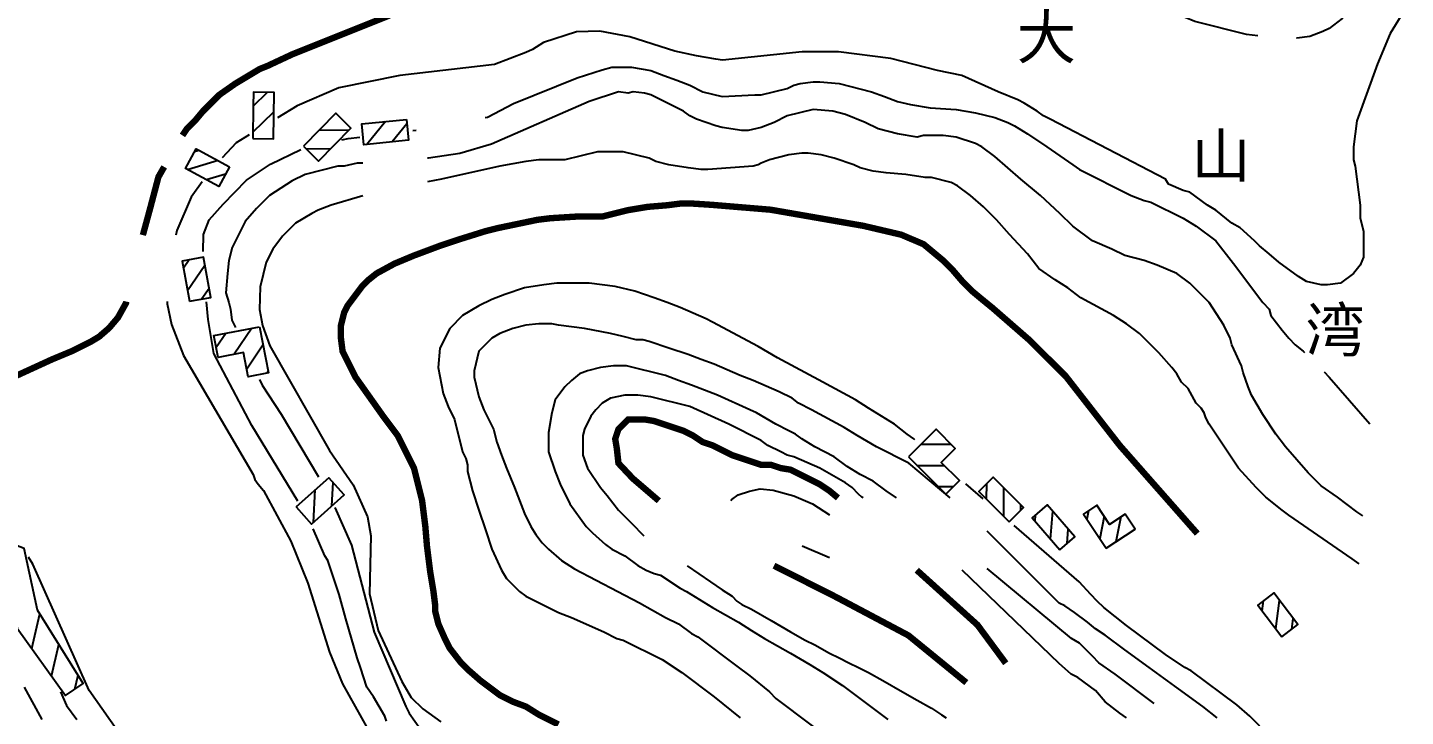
# Model space of a CAD drawing. Extents: x 35515948 to 35520624, y 3302916 to 3308279.
# Drawn here: x 35518841 to 35519380, y 3304152 to 3304421 of the extents above; entities that cross this region are included whole.
import ezdxf

# ---------------------------------------------------------------- set-up
doc = ezdxf.new("R2010")
doc.units = 0
doc.header["$LTSCALE"] = 10000
doc.header["$MEASUREMENT"] = 0
doc.layers.add('2113', color=7, linetype='CONTINUOUS')
doc.layers.add('HY_DX_DGXZ', color=3, linetype='CONTINUOUS')
doc.styles.add('仿宋体', font='')
doc.styles.get('仿宋体').set_extended_font_data('文鼎CS仿宋体')

msp = doc.modelspace()

# ---------------------------------------------------------------- linework, layer by layer
at = {"layer": '2113', "linetype": 'Continuous', "ltscale": 0.005}
for p, q in [((35518929.57, 3304390.66), (35518935.11, 3304396.03)), ((35518929.41, 3304380.36), (35518937.68, 3304388.38)), ((35518981.37, 3304384.54), (35518974.08, 3304375.63)), ((35518955.36, 3304381.22), (35518967.12, 3304381.33)), ((35518989.72, 3304383.66), (35518983.95, 3304376.61)), ((35518937.22, 3304377.79), (35518937.52, 3304378.08)), ((35518950.23, 3304373.96), (35518959.97, 3304374.05)), ((35518915.83, 3304369.33), (35518903.88, 3304365.72)), ((35518908.41, 3304373.3), (35518906.6, 3304372.75)), ((35518918.78, 3304364.01), (35518911.3, 3304361.74)), ((35518904.52, 3304330.49), (35518902.26, 3304327.22)), ((35518910.7, 3304328.18), (35518903.87, 3304318.32)), ((35518912.31, 3304319.28), (35518909.44, 3304315.14)), ((35518929.02, 3304303.67), (35518922.14, 3304293.48)), ((35518918.81, 3304301.68), (35518915.06, 3304296.13)), ((35518933.39, 3304297.01), (35518927.06, 3304287.63)), ((35518935.38, 3304286.81), (35518934.89, 3304286.09)), ((35519190.86, 3304258.26), (35519202.62, 3304258.26)), ((35519189.26, 3304250), (35519199.93, 3304250)), ((35518953.13, 3304227.68), (35518953.82, 3304240.46)), ((35518960.33, 3304234.14), (35518960.82, 3304243.25)), ((35519197.52, 3304241.74), (35519203.54, 3304241.74)), ((35519216.55, 3304236.81), (35519216.57, 3304242.86)), ((35519223.22, 3304230.09), (35519223.27, 3304241.28)), ((35518946.59, 3304233.5), (35518946.62, 3304234)), ((35519229.93, 3304232.52), (35519229.94, 3304234.56)), ((35519235.5, 3304228.14), (35519235.68, 3304230.59)), ((35519241.59, 3304221.07), (35519242.41, 3304232.03)), ((35519256.43, 3304232.28), (35519255.76, 3304228.97)), ((35519262.55, 3304230.09), (35519260.79, 3304221.4)), ((35519269.05, 3304229.81), (35519267.08, 3304220.06)), ((35519248.09, 3304219.51), (35519248.49, 3304224.97)), ((35519274.66, 3304225.11), (35519274.65, 3304225.09)), ((35519324.34, 3304193.05), (35519324.88, 3304197.01)), ((35519329.69, 3304186.03), (35519331.18, 3304197.11)), ((35518842.93, 3304178.34), (35518846.13, 3304191.91)), ((35519335.96, 3304185.85), (35519336.53, 3304190.09)), ((35518850.66, 3304167.53), (35518853.57, 3304179.89)), ((35518859.73, 3304162.43), (35518861.01, 3304167.86))]:
    msp.add_line(p, q, dxfattribs=at)
for points in [[(35518929.37, 3304377.91), (35518937.52, 3304377.78), (35518937.8, 3304395.99), (35518929.65, 3304396.11), (35518929.57, 3304390.68)], [(35518949.21, 3304374.96), (35518955.14, 3304369.13), (35518967.78, 3304382), (35518961.85, 3304387.83)], [(35518989.55, 3304385.35), (35518990.36, 3304377.25), (35518972.9, 3304375.52), (35518972.1, 3304383.62)], [(35518920.34, 3304366.91), (35518916.17, 3304359.13), (35518903.07, 3304366.15), (35518907.23, 3304373.93), (35518908.31, 3304373.35)], [(35518904.61, 3304314.26), (35518912.95, 3304315.77), (35518910.1, 3304331.5), (35518901.76, 3304329.98)], [(35518931.99, 3304304.24), (35518935.49, 3304286.21), (35518927.64, 3304284.68), (35518925.79, 3304294.19), (35518915.82, 3304292.25), (35518914.16, 3304300.78)], [(35519185.93, 3304253.33), (35519200.53, 3304238.72), (35519205.86, 3304244.06), (35519198.75, 3304251.17), (35519204.23, 3304256.65), (35519196.74, 3304264.14)], [(35518946.36, 3304233.76), (35518952.4, 3304227.03), (35518965.13, 3304238.45), (35518959.09, 3304245.18)], [(35519225.33, 3304227.96), (35519230.95, 3304233.53), (35519219.16, 3304245.42), (35519213.54, 3304239.85)], [(35519245.13, 3304216.96), (35519251.02, 3304222.04), (35519240.26, 3304234.53), (35519234.37, 3304229.46)], [(35519263.33, 3304217.57), (35519274.67, 3304225.1), (35519270.77, 3304230.96), (35519264.67, 3304226.9), (35519259.66, 3304234.42), (35519254.44, 3304230.96)], [(35518819.2, 3304215.93), (35518833.52, 3304210.97), (35518837.27, 3304186.26), (35518856.08, 3304159.96), (35518863.01, 3304164.64), (35518845.22, 3304193.38), (35518839.98, 3304217.43), (35518820.89, 3304224.82)], [(35519332.08, 3304182.89), (35519338.37, 3304187.68), (35519328.91, 3304200.08), (35519322.63, 3304195.29)]]:
    msp.add_lwpolyline(points, close=True, dxfattribs=at)
at = {"layer": 'HY_DX_DGXZ', "linetype": 'Continuous', "ltscale": 0.005}
for points, elevation in [([(35519322.59, 3304418.18), (35519318.18, 3304418.71), (35519298, 3304423.75), (35519282.87, 3304430.05), (35519274.99, 3304435.4), (35519267.73, 3304441.39), (35519257.02, 3304456.51), (35519245.48, 3304470.97), (35519236.23, 3304480.12), (35519232.58, 3304482.68)], 405), ([(35519380.41, 3304450.09), (35519374.74, 3304445.8), (35519372.83, 3304443.26), (35519365.85, 3304435.01), (35519355.69, 3304424.85), (35519350.61, 3304421.04), (35519348.07, 3304419.77), (35519342.99, 3304417.86), (35519337.91, 3304417.23), (35519337.8, 3304417.23)], 405), ([(35519378.57, 3304425.78), (35519374.37, 3304419.04), (35519369.47, 3304407.13), (35519361.4, 3304384.84), (35519360.77, 3304379.76), (35519360.13, 3304374.68), (35519360.13, 3304369.6), (35519360.77, 3304367.06), (35519361.4, 3304361.98), (35519362.04, 3304356.9), (35519362.67, 3304351.82), (35519362.67, 3304346.74), (35519363.94, 3304341.66), (35519363.94, 3304331.5), (35519362.67, 3304328.33), (35519360.13, 3304325.15), (35519355.05, 3304321.34), (35519349.97, 3304320.71), (35519347.43, 3304320.71), (35519341.72, 3304321.98), (35519338.54, 3304323.88), (35519330.92, 3304329.6), (35519327.11, 3304332.77), (35519323.3, 3304335.95), (35519321.4, 3304337.85), (35519315.68, 3304342.93), (35519312.51, 3304344.84), (35519306.16, 3304349.92), (35519302.98, 3304351.82), (35519296, 3304356.9), (35519293.46, 3304357.54), (35519287.74, 3304360.08), (35519286.47, 3304361.98), (35519241.39, 3304385.48), (35519238.85, 3304386.75), (35519236.31, 3304388.65), (35519231.23, 3304391.83), (35519228.69, 3304393.1), (35519221.07, 3304396.27), (35519206.78, 3304402.66), (35519197.32, 3304404.55), (35519179.03, 3304409.28), (35519158.54, 3304411.8), (35519144.35, 3304411.8), (35519113.14, 3304408.65), (35519110.58, 3304408.97), (35519102.96, 3304410.24), (35519094.54, 3304412.11), (35519076.89, 3304417.78), (35519065.22, 3304419.99), (35519056.08, 3304419.67), (35519043.16, 3304415.58), (35519038.82, 3304412.78), (35519036.22, 3304411.63), (35519024.04, 3304406.86), (35518986.97, 3304402.63), (35518963.13, 3304397.73), (35518946.72, 3304390.71), (35518939.06, 3304386.07)], 405), ([(35519020.3, 3304386.11), (35519021.25, 3304386.31), (35519031.44, 3304391.6), (35519056.35, 3304401.68), (35519066.12, 3304404.83), (35519069.94, 3304405.8), (35519077.56, 3304405.8), (35519085.18, 3304404.53), (35519090.26, 3304402.62), (35519095.34, 3304400.72), (35519100.42, 3304398.81), (35519105.5, 3304396.27), (35519113.12, 3304394.37), (35519125.82, 3304395), (35519128.36, 3304395), (35519138.52, 3304397.54), (35519141.06, 3304398.81), (35519143.6, 3304399.45), (35519148.68, 3304400.08), (35519151.22, 3304400.08), (35519158.84, 3304399.45), (35519171.54, 3304396.27), (35519176.62, 3304394.37), (35519181.7, 3304392.46), (35519186.78, 3304391.19), (35519194.4, 3304389.92), (35519204.56, 3304389.29), (35519212.18, 3304388.02), (35519219.8, 3304386.11), (35519224.88, 3304384.21), (35519227.42, 3304382.94), (35519232.5, 3304379.76), (35519240.12, 3304374.68), (35519250.28, 3304367.7), (35519252.82, 3304365.79), (35519273.14, 3304355.63), (35519278.22, 3304353.73), (35519280.76, 3304353.09), (35519293.46, 3304346.74), (35519298.54, 3304343.57), (35519306.16, 3304337.85), (35519313.14, 3304328.96), (35519324.57, 3304313.72), (35519327.11, 3304311.18), (35519327.75, 3304308.64), (35519332.19, 3304302.93), (35519334.73, 3304299.75), (35519337.27, 3304297.21), (35519340.45, 3304294.67), (35519340.9, 3304294.22)], 410), ([(35519363.73, 3304230.25), (35519361.4, 3304231.81), (35519353.78, 3304237.52), (35519347.43, 3304241.97), (35519342.35, 3304247.05), (35519337.91, 3304252.13), (35519333.46, 3304257.21), (35519329.65, 3304262.29), (35519324.57, 3304269.91), (35519320.13, 3304277.53), (35519318.86, 3304280.7), (35519316.95, 3304286.42), (35519316.32, 3304288.96), (35519312.51, 3304297.21), (35519311.87, 3304299.75), (35519309.33, 3304304.83), (35519303.62, 3304313.72), (35519296, 3304321.34), (35519290.92, 3304325.15), (35519283.3, 3304328.33), (35519278.22, 3304330.23), (35519270.6, 3304332.14), (35519265.52, 3304334.68), (35519257.9, 3304337.85), (35519250.28, 3304343.57), (35519245.2, 3304348.65), (35519237.58, 3304355.63), (35519229.96, 3304361.98), (35519224.88, 3304366.43), (35519219.8, 3304370.87), (35519214.72, 3304374.68), (35519212.18, 3304375.95), (35519204.56, 3304378.49), (35519199.48, 3304379.13), (35519191.86, 3304379.13), (35519189.32, 3304378.49), (35519181.7, 3304379.76), (35519174.08, 3304381.67), (35519169, 3304384.21), (35519161.38, 3304387.38), (35519156.3, 3304388.65), (35519148.68, 3304389.29), (35519138.52, 3304386.75), (35519133.44, 3304384.21), (35519128.36, 3304382.3), (35519123.28, 3304381.03), (35519120.74, 3304381.03), (35519113.12, 3304382.3), (35519110.58, 3304382.94), (35519102.96, 3304385.48), (35519100.42, 3304386.75), (35519097.88, 3304388.65), (35519085.18, 3304395), (35519082.64, 3304395.64), (35519078.19, 3304396.27), (35519076.29, 3304395.64), (35519072.48, 3304396.27), (35519060.99, 3304392.47), (35519022.74, 3304375.68), (35519010.42, 3304372.04), (35518998.18, 3304370.24), (35518997.76, 3304370.2)], 415), ([(35518927.97, 3304379.36), (35518922.88, 3304376.28), (35518917.43, 3304370.36)], 405), ([(35518992.07, 3304381.09), (35518993.39, 3304381.26)], 410), ([(35518910, 3304333.75), (35518910.12, 3304340.41), (35518912.37, 3304346.1), (35518917.78, 3304352.26), (35518926.92, 3304361.68), (35518936.34, 3304367.84), (35518948.21, 3304373.65)], 410), ([(35518964.19, 3304377.41), (35518966.66, 3304377.92), (35518971.29, 3304378.5)], 410), ([(35518972.47, 3304368.33), (35518970.24, 3304368.33), (35518965.16, 3304367.06), (35518962.62, 3304367.06), (35518949.92, 3304363.89), (35518944.84, 3304361.35), (35518935.95, 3304355.63), (35518930.87, 3304350.55), (35518926.43, 3304345.47), (35518921.35, 3304335.31), (35518920.08, 3304330.23), (35518919.44, 3304325.15), (35518918.81, 3304317.53), (35518920.08, 3304313.72), (35518920.71, 3304311.18), (35518921.23, 3304306.82), (35518922.58, 3304303.93)], 415), ([(35519362.31, 3304211.43), (35519359.5, 3304213.39), (35519334.73, 3304230.54), (35519332.19, 3304232.44), (35519325.84, 3304237.52), (35519322.03, 3304241.33), (35519315.05, 3304248.95), (35519304.89, 3304264.19), (35519303.62, 3304266.1), (35519302.35, 3304268.64), (35519301.71, 3304270.54), (35519300.44, 3304272.45), (35519298.54, 3304274.35), (35519295.36, 3304280.07), (35519292.82, 3304282.61), (35519290.92, 3304285.78), (35519289.01, 3304288.32), (35519283.93, 3304294.04), (35519276.31, 3304301.66), (35519271.23, 3304305.47), (35519266.15, 3304308.64), (35519253.45, 3304315.63), (35519248.37, 3304319.44), (35519243.29, 3304322.61), (35519236.94, 3304327.06), (35519232.5, 3304332.77), (35519225.51, 3304340.39), (35519220.43, 3304346.11), (35519215.35, 3304351.19), (35519210.27, 3304355.63), (35519205.19, 3304359.44), (35519202.65, 3304360.71), (35519195.03, 3304362.62), (35519192.49, 3304362.62), (35519184.87, 3304363.89), (35519177.25, 3304364.52), (35519172.17, 3304365.16), (35519167.09, 3304366.43), (35519164.55, 3304367.7), (35519156.93, 3304370.24), (35519151.85, 3304371.51), (35519146.77, 3304372.14), (35519144.23, 3304372.14), (35519139.15, 3304371.51), (35519131.53, 3304369.6), (35519128.36, 3304368.33), (35519127.09, 3304367.7), (35519125.18, 3304367.06), (35519107.4, 3304365.79), (35519104.86, 3304365.79), (35519099.78, 3304366.43), (35519092.16, 3304367.7), (35519087.08, 3304368.97), (35519084.54, 3304370.24), (35519074.38, 3304372.78), (35519064.22, 3304372.78), (35519051.52, 3304369.6), (35519041.36, 3304369.6), (35519036.28, 3304368.97), (35519026.12, 3304367.06), (35519003.26, 3304361.98), (35518997.76, 3304360.95)], 420), ([(35518909.54, 3304360.98), (35518905.28, 3304354.96), (35518899.72, 3304341.99), (35518899.32, 3304340.13)], 405), ([(35518972.47, 3304355.54), (35518960.08, 3304351.82), (35518955, 3304349.92), (35518952.46, 3304348.65), (35518946.11, 3304344.84), (35518941.03, 3304339.76), (35518937.22, 3304334.68), (35518934.68, 3304329.6), (35518932.29, 3304319.83), (35518931.97, 3304311.01), (35518933.24, 3304304.71), (35518936.07, 3304296.84), (35518959.4, 3304255.89), (35518968.62, 3304242.45), (35518974.32, 3304229.85), (35518975.62, 3304222.39), (35518975.06, 3304199.71), (35518978.51, 3304185.35), (35518987.66, 3304165.38), (35518991.39, 3304159.22), (35518995.87, 3304154.74), (35519002.96, 3304149.61)], 420), ([(35518895.87, 3304314.13), (35518895.87, 3304313.26), (35518897.6, 3304305.18), (35518902.23, 3304293), (35518929.6, 3304246.41), (35518930.24, 3304244.51), (35518931.51, 3304242.6), (35518933.55, 3304240.16), (35518944.27, 3304220.32), (35518950.89, 3304203.94), (35518959.41, 3304176.85), (35518964.45, 3304164.56), (35518974.39, 3304146.83)], 405), ([(35518946.96, 3304236.01), (35518928.97, 3304265.58), (35518914.14, 3304293.76), (35518911.9, 3304307.1), (35518911.31, 3304314.07)], 410), ([(35518932.04, 3304283.67), (35518933.08, 3304281.45), (35518940.54, 3304270.06), (35518955.12, 3304245.47)], 415), ([(35519348.56, 3304286.56), (35519350.61, 3304284.51), (35519366.46, 3304266.21)], 410), ([(35518961.53, 3304233.49), (35518967.97, 3304218.75), (35518976.84, 3304184.69), (35518989.29, 3304155.61), (35518990.56, 3304153.07), (35518995.01, 3304146.72)], 415), ([(35518981.67, 3304149.89), (35518981.04, 3304151.8), (35518976.59, 3304159.42), (35518974.05, 3304163.23), (35518971.51, 3304170.85), (35518970.24, 3304174.66), (35518965.8, 3304189.9), (35518963.26, 3304199.42), (35518958.81, 3304212.76), (35518957.54, 3304214.66), (35518953.03, 3304225.2)], 410), ([(35518878.66, 3304142.99), (35518865.42, 3304161.92), (35518843.31, 3304211.31), (35518841.66, 3304214.07)], 405), ([(35518847.05, 3304150.53), (35518840.07, 3304163.23)], 415), ([(35518854.11, 3304161.37), (35518856.57, 3304156.05), (35518860.58, 3304150.55)], 410)]:
    msp.add_lwpolyline(points, dxfattribs=dict(at, elevation=elevation))
at = {"layer": 'HY_DX_DGXZ', "linetype": 'Continuous', "ltscale": 0.005, "const_width": 2.5}
for points, elevation in [([(35518982.94, 3304426.12), (35518951.19, 3304413.42), (35518944.84, 3304410.88), (35518935.32, 3304406.43), (35518932.14, 3304405.16), (35518922.62, 3304399.45), (35518916.27, 3304395), (35518909.92, 3304388.65), (35518906.74, 3304384.84), (35518903.57, 3304381.67), (35518901.88, 3304379.14)], 400), ([(35518894.73, 3304366.84), (35518892.49, 3304362.92), (35518889.27, 3304350.72), (35518886.39, 3304340.13)], 400), ([(35519298.97, 3304223.32), (35519268.65, 3304257.77), (35519247.53, 3304284.86), (35519233.66, 3304298.72), (35519218.84, 3304311.63), (35519214.72, 3304314.99), (35519210.91, 3304318.17), (35519207.1, 3304321.98), (35519203.29, 3304326.42), (35519199.48, 3304330.23), (35519191.86, 3304336.58), (35519183.09, 3304340.3), (35519168.27, 3304343.77), (35519132.02, 3304350.07), (35519109.32, 3304351.96), (35519101.69, 3304352.46), (35519096.61, 3304352.46), (35519091.53, 3304351.82), (35519083.91, 3304351.19), (35519076.29, 3304349.92), (35519066.13, 3304347.38), (35519055.97, 3304347.38), (35519045.81, 3304346.74), (35519040.73, 3304346.11), (35519025.49, 3304342.93), (35519020.41, 3304341.66), (35519010.25, 3304338.49), (35519002.63, 3304335.95), (35518997.55, 3304334.04), (35518992.47, 3304332.14), (35518984.85, 3304328.96), (35518977.86, 3304325.15), (35518974.69, 3304322.61), (35518972.15, 3304320.07), (35518966.43, 3304312.45), (35518965.16, 3304309.91), (35518963.89, 3304304.83), (35518963.89, 3304299.75), (35518964.53, 3304294.67), (35518969.61, 3304284.51), (35518980.4, 3304269.27), (35518986.12, 3304261.65), (35518988.66, 3304256.57), (35518991.2, 3304251.49), (35518992.47, 3304248.95), (35518995.64, 3304236.25), (35518996.28, 3304231.17), (35518996.91, 3304226.09), (35518997.55, 3304218.47), (35518998.18, 3304213.39), (35518998.82, 3304208.31), (35519000.09, 3304200.69), (35519000.72, 3304195.61), (35519000.72, 3304193.07), (35519001.99, 3304187.99), (35519004.53, 3304182.28), (35519006.44, 3304178.47), (35519010.88, 3304172.75), (35519013.42, 3304170.21), (35519018.5, 3304165.77), (35519026.12, 3304160.05), (35519031.2, 3304157.51), (35519036.28, 3304155.61), (35519041.36, 3304152.43), (35519043.9, 3304151.16), (35519048.98, 3304148.62)], 425), ([(35518879.93, 3304314.13), (35518879.79, 3304313.52), (35518876.64, 3304307.85), (35518873.17, 3304303.76), (35518869.28, 3304300.39), (35518866.1, 3304298.48), (35518858.48, 3304294.67), (35518850.86, 3304291.5), (35518835.62, 3304284.51), (35518828, 3304281.34), (35518822.92, 3304279.43), (35518815.3, 3304276.89), (35518807.68, 3304274.35), (35518802.6, 3304273.72), (35518797.52, 3304273.08), (35518794.98, 3304273.08), (35518787.36, 3304273.72), (35518782.28, 3304274.99), (35518772.12, 3304280.07), (35518767.04, 3304283.24), (35518764.5, 3304285.15), (35518753.68, 3304290.56)], 400)]:
    msp.add_lwpolyline(points, dxfattribs=dict(at, elevation=elevation))
at = {"layer": 'HY_DX_DGXZ', "linetype": 'Continuous', "ltscale": 0.005, "flags": 128}
for points, elevation in [([(35519188.41, 3304260.06), (35519188.05, 3304260.38), (35519185.51, 3304262.29), (35519180.43, 3304266.1), (35519175.35, 3304269.27), (35519170.27, 3304272.45), (35519165.19, 3304275.62), (35519152.49, 3304282.61), (35519134.71, 3304292.13), (35519127.09, 3304296.58), (35519109.31, 3304306.1), (35519106.77, 3304307.37), (35519096.61, 3304311.82), (35519091.53, 3304313.72), (35519086.45, 3304315.63), (35519078.83, 3304318.17), (35519071.21, 3304320.07), (35519066.13, 3304320.71), (35519061.05, 3304321.34), (35519048.35, 3304321.34), (35519043.27, 3304320.71), (35519035.65, 3304319.44), (35519028.03, 3304316.9), (35519022.95, 3304314.99), (35519017.87, 3304312.45), (35519011.52, 3304308.64), (35519006.44, 3304303.56), (35519002.63, 3304295.94), (35519001.99, 3304288.32), (35519003.9, 3304278.16), (35519005.8, 3304273.08), (35519008.34, 3304268), (35519011.52, 3304255.3), (35519012.79, 3304252.76), (35519013.42, 3304250.22), (35519013.42, 3304247.68), (35519015.33, 3304240.06), (35519017.87, 3304232.44), (35519020.41, 3304224.82), (35519022.95, 3304217.2), (35519026.76, 3304208.95), (35519028.66, 3304205.77), (35519033.74, 3304200.69), (35519036.28, 3304198.79), (35519048.98, 3304192.44), (35519054.06, 3304190.53), (35519066.76, 3304184.82), (35519071.84, 3304182.28), (35519074.38, 3304181.64), (35519089.62, 3304174.02), (35519097.24, 3304168.94), (35519109.94, 3304159.42), (35519120.1, 3304151.16)], 430), ([(35519202.3, 3304237.28), (35519186.14, 3304250.86), (35519173.44, 3304257.21), (35519165.82, 3304261.65), (35519160.74, 3304264.83), (35519148.04, 3304271.81), (35519142.96, 3304274.35), (35519140.42, 3304276.26), (35519135.34, 3304278.8), (35519125.18, 3304283.24), (35519120.1, 3304285.15), (35519109.94, 3304289.59), (35519104.86, 3304291.5), (35519099.78, 3304293.4), (35519092.16, 3304295.94), (35519084.54, 3304298.48), (35519082, 3304299.12), (35519079.46, 3304299.12), (35519074.38, 3304300.39), (35519069.3, 3304301.66), (35519059.14, 3304303.56), (35519054.06, 3304304.2), (35519048.98, 3304304.83), (35519046.44, 3304305.47), (35519041.36, 3304305.47), (35519036.28, 3304304.83), (35519031.2, 3304303.56), (35519026.12, 3304301.66), (35519022.95, 3304299.75), (35519017.87, 3304294.67), (35519015.96, 3304287.05), (35519015.96, 3304284.51), (35519017.87, 3304276.89), (35519019.77, 3304271.81), (35519023.58, 3304264.19), (35519024.85, 3304259.11), (35519026.76, 3304254.03), (35519028.66, 3304248.95), (35519031.84, 3304241.33), (35519033.74, 3304236.25), (35519035.65, 3304231.17), (35519038.19, 3304226.09), (35519040.09, 3304222.92), (35519042.63, 3304219.74), (35519045.17, 3304217.2), (35519050.25, 3304212.76), (35519055.33, 3304209.58), (35519080.73, 3304196.25), (35519090.89, 3304190.53), (35519095.97, 3304187.99), (35519101.05, 3304184.18), (35519103.59, 3304182.91), (35519118.83, 3304171.48), (35519123.91, 3304167.67), (35519131.53, 3304161.32), (35519134.07, 3304158.78), (35519162.01, 3304137.83)], 435), ([(35519181.29, 3304237.28), (35519177.25, 3304240.06), (35519172.17, 3304243.87), (35519167.09, 3304246.41), (35519162.01, 3304249.59), (35519156.93, 3304253.4), (35519149.31, 3304257.21), (35519144.23, 3304260.38), (35519141.69, 3304262.29), (35519139.15, 3304263.56), (35519134.07, 3304266.1), (35519126.45, 3304270.54), (35519123.91, 3304271.81), (35519111.21, 3304277.53), (35519106.13, 3304279.43), (35519101.05, 3304281.34), (35519095.97, 3304283.24), (35519090.89, 3304285.15), (35519075.65, 3304288.96), (35519070.57, 3304288.96), (35519065.49, 3304288.32), (35519060.41, 3304287.05), (35519057.24, 3304285.78), (35519054.06, 3304283.24), (35519051.52, 3304280.7), (35519047.71, 3304275.62), (35519046.44, 3304270.54), (35519045.17, 3304262.92), (35519045.17, 3304255.3), (35519047.71, 3304247.68), (35519049.62, 3304242.6), (35519053.43, 3304234.98), (35519059.78, 3304226.09), (35519062.32, 3304223.55), (35519067.4, 3304219.11), (35519069.94, 3304217.2), (35519075.02, 3304214.66), (35519080.1, 3304210.85), (35519083.27, 3304208.95), (35519086.45, 3304207.68), (35519088.99, 3304207.04), (35519096.61, 3304201.96), (35519099.15, 3304200.69), (35519104.23, 3304197.52), (35519109.31, 3304194.34), (35519119.47, 3304188.63), (35519124.55, 3304185.45), (35519129.63, 3304182.28), (35519139.79, 3304176.56), (35519147.41, 3304172.12), (35519152.49, 3304168.94), (35519160.11, 3304163.86), (35519177.89, 3304150.53)], 440), ([(35519168.2, 3304237.28), (35519167.73, 3304237.63), (35519166.46, 3304238.79), (35519163.92, 3304241.33), (35519161.38, 3304243.24), (35519151.22, 3304248.95), (35519141.06, 3304253.4), (35519138.52, 3304254.03), (35519135.98, 3304255.3), (35519130.9, 3304257.84), (35519128.36, 3304259.75), (35519115.66, 3304266.1), (35519100.42, 3304273.08), (35519085.18, 3304276.89), (35519080.1, 3304277.53), (35519075.02, 3304277.53), (35519069.3, 3304276.26), (35519066.13, 3304274.35), (35519063.59, 3304271.81), (35519061.68, 3304269.27), (35519059.14, 3304264.19), (35519058.51, 3304261.65), (35519058.51, 3304254.03), (35519060.41, 3304248.95), (35519065.49, 3304241.33), (35519068.03, 3304238.16), (35519072.48, 3304232.44), (35519077.56, 3304227.36), (35519082.42, 3304222.5)], 445), ([(35519116.52, 3304236.14), (35519116.87, 3304236.71), (35519119.26, 3304238.42), (35519123.69, 3304239.95), (35519127.95, 3304240.8), (35519133.06, 3304240.29), (35519141.07, 3304238.08), (35519148.4, 3304235.01), (35519155.12, 3304230.71)], 455), ([(35519215.14, 3304236.97), (35519208.42, 3304242.77)], 430), ([(35519306.79, 3304151.16), (35519301.08, 3304155.61), (35519291.55, 3304162.59), (35519280.12, 3304170.85), (35519270.6, 3304177.83), (35519262.98, 3304183.55), (35519259.17, 3304186.09), (35519255.99, 3304188.63), (35519250.91, 3304192.44), (35519247.1, 3304194.98), (35519244.89, 3304196.06), (35519216.79, 3304224.32)], 435), ([(35519353.24, 3304091.86), (35519348.7, 3304107.98), (35519346.8, 3304113.06), (35519342.99, 3304120.68), (35519338.54, 3304128.3), (35519335.37, 3304133.38), (35519327.11, 3304144.18), (35519319.49, 3304151.8), (35519314.41, 3304156.24), (35519296.63, 3304169.58), (35519294.09, 3304170.85), (35519286.47, 3304175.93), (35519271.23, 3304187.36), (35519262.34, 3304194.34), (35519259.8, 3304196.88), (35519257.26, 3304199.42), (35519252.74, 3304204.46), (35519227.28, 3304226.47)], 430), ([(35519155.12, 3304213.85), (35519144.34, 3304218.42)], 455), ([(35519099.32, 3304210.76), (35519113.12, 3304201.33), (35519116.93, 3304198.79), (35519118.83, 3304196.88), (35519120.74, 3304195.61), (35519124.55, 3304193.71), (35519132.17, 3304189.26), (35519139.79, 3304184.82), (35519145.5, 3304181.64), (35519149.31, 3304179.74), (35519155.03, 3304176.56), (35519158.84, 3304174.66), (35519162.65, 3304172.75), (35519166.46, 3304170.85), (35519170.27, 3304168.94), (35519175.98, 3304165.77), (35519183.6, 3304161.32), (35519189.32, 3304158.15), (35519195.03, 3304154.97), (35519198.84, 3304152.43), (35519200.75, 3304151.16)], 445), ([(35519271.23, 3304151.16), (35519268.69, 3304153.07), (35519262.98, 3304157.51), (35519259.17, 3304161.96), (35519252.18, 3304167.04), (35519249.64, 3304168.31), (35519244.89, 3304172.52), (35519206.95, 3304209.01)], 445), ([(35519282.03, 3304156.88), (35519266.79, 3304168.31), (35519260.44, 3304172.75), (35519257.9, 3304175.29), (35519252.82, 3304180.37), (35519249.75, 3304182.23), (35519216.79, 3304209.67)], 440)]:
    msp.add_lwpolyline(points, dxfattribs=dict(at, elevation=elevation))
at = {"layer": 'HY_DX_DGXZ', "linetype": 'Continuous', "ltscale": 0.005, "const_width": 2.5, "elevation": 450, "flags": 128}
for points in [[(35519088.28, 3304236.14), (35519078.09, 3304244.89), (35519072.48, 3304250.86), (35519071.84, 3304256.57), (35519071.21, 3304260.38), (35519072.48, 3304264.19), (35519076.29, 3304268), (35519082.64, 3304268), (35519086.45, 3304267.37), (35519097.88, 3304263.56), (35519101.69, 3304261.65), (35519105.5, 3304259.11), (35519109.31, 3304257.84), (35519116.93, 3304254.03), (35519128.36, 3304250.22), (35519132.17, 3304250.22), (35519135.98, 3304248.95), (35519139.79, 3304248.32), (35519151.22, 3304242.6), (35519155.03, 3304240.06), (35519158.36, 3304237.28)], [(35519208.59, 3304164.98), (35519185.92, 3304183.47), (35519157.32, 3304198.64), (35519133.34, 3304210.76)], [(35519189.19, 3304209.01), (35519212.95, 3304187.57), (35519224.03, 3304172.57)]]:
    msp.add_lwpolyline(points, dxfattribs=at)

# ---------------------------------------------------------------- texts
at = {"layer": '2113', "linetype": 'Continuous', "ltscale": 0.005, "style": '仿宋体'}
for s, p in [('大', (35519228.32, 3304409.16, 3306915.55)), ('山', (35519296.63, 3304362.75, 3306915.55)), ('湾', (35519341.26, 3304294.49, 3306915.55))]:
    msp.add_text(s, height=17, dxfattribs=at).set_placement(p)

doc.saveas('drawing.dxf')
